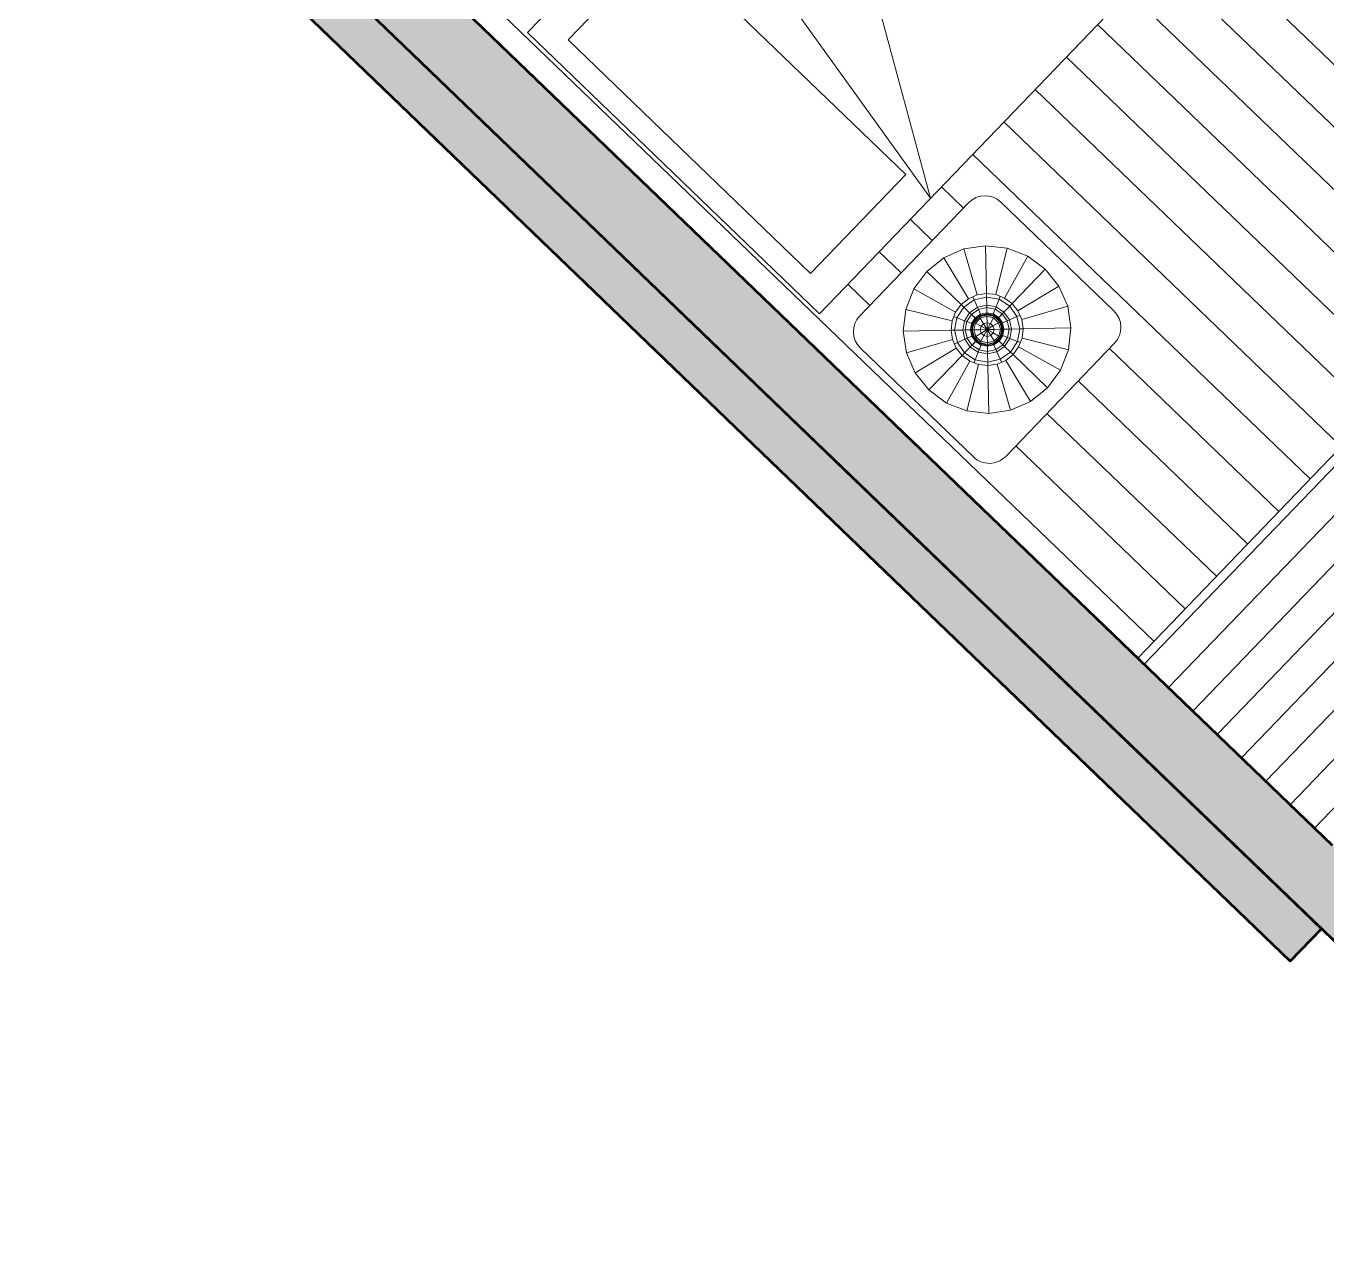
# Model space of a CAD drawing. Header units: metres. Extents: x 11 to 152, y 1 to 34.
# Drawn here: x 11.35 to 14.239, y 10.7 to 13.398 of the extents above; entities that cross this region are included whole.
import ezdxf

# ---------------------------------------------------------------- set-up
doc = ezdxf.new("R2010")
doc.units = ezdxf.units.M
for name, color, linetype, lineweight in [('A-ANNO-DIMS', 211, 'Continuous', 9), ('A-FLOR-PATT', 8, 'Continuous', 9), ('A-WALL', 113, 'Continuous', 9), ('A-WALL-1', 113, 'Continuous', 50), ('A-WALL-PATT-1', 111, 'Continuous', 9), ('E-LITE-EQPM', 33, 'Continuous', 9), ('G-IMPT', 8, 'Continuous', 9), ('I-FURN', 30, 'Continuous', 9)]:
    doc.layers.add(name, color=color, linetype=linetype, lineweight=lineweight)
doc.styles.add('Arial_1', font='Arial.ttf', dxfattribs={"height": 0.098353})
doc.dimstyles.new('Cota_1_25', dxfattribs={"dimscale": 0.3048, "dimtxt": 0.1, "dimasz": 0.246063, "dimexe": 0, "dimexo": 0.0625, "dimgap": 0.164042, "dimtad": 1, "dimrnd": 0.01, "dimzin": 0, "dimdsep": 46, "dimtxsty": 'Arial_1', "dimblk1": 'OBLIQUE', "dimblk2": 'OBLIQUE', "dimsah": 1, "dimcen": 0.09, "dimazin": 0, "dimtfac": 1, "dimtdec": 4, "dimtix": 1, "dimtmove": 0, "dimatfit": 3, "dimfxl": 0, "dimfxlon": 1, "dimtvp": 1, "dimtolj": 1, "dimtzin": 0, "dimarcsym": 2})

# ---------------------------------------------------------------- blocks, each defined once
blk = doc.blocks.new('mesa31 - mesa001-1819944-1 Piso')
at = {"layer": 'I-FURN'}
h = blk.add_hatch(dxfattribs=at)
h.set_pattern_fill('FP_26', color=256, style=0, pattern_type=2)
h.set_pattern_definition([(226.11, (-6.905, 15.092), (0.0540504, -0.0519957), [])])
h.paths.add_polyline_path([(-1.2925, -3.1635), (-0.0824, -1.9056), (-0.5148, -1.4897), (-1.7249, -2.7476), (-1.3165, -3.1404)], flags=0)
for p, q in [((-0.5148, -1.4897), (-1.7249, -2.7476)), ((-1.7249, -2.7476), (-1.2925, -3.1635))]:
    blk.add_line(p, q, dxfattribs=at)
blk = doc.blocks.new('Bed-Standard - Twin colombia 90x190-1381556-1 Piso')
at = {"layer": 'I-FURN'}
for p, q in [((-0.1785, 0.9956), (0.7215, 0.9956)), ((-0.1785, -0.9044), (-0.1785, 0.9956)), ((0.7215, 0.9956), (0.7215, -0.9044)), ((0.0139, -0.1236), (-0.1785, -0.3842)), ((0.7215, -0.5488), (0.0139, -0.1236)), ((0.7215, -0.5488), (-0.1785, -0.3842)), ((-0.1023, -0.5488), (0.6453, -0.5488)), ((-0.1023, -0.8536), (-0.1023, -0.5488)), ((0.6453, -0.8536), (0.6453, -0.5488)), ((-0.1023, -0.8536), (0.6453, -0.8536)), ((0.7215, -0.9044), (-0.1785, -0.9044))]:
    blk.add_line(p, q, dxfattribs=at)
blk = doc.blocks.new('M_Table-End - nochero-1375290-1 Piso')
at = {"layer": 'I-FURN'}
for p, q in [((0.4029, 0.3774), (0.0545, 0.3774)), ((0.0037, 0.3266), (0.0037, -0.0218)), ((0.4537, -0.0218), (0.4537, 0.3266)), ((0.0545, -0.0726), (0.4029, -0.0726))]:
    blk.add_line(p, q, dxfattribs=at)
for centre, start, end in [((0.0545, 0.3266), 90, 180), ((0.4029, 0.3266), 0, 90), ((0.0545, -0.0218), 180, 270), ((0.4029, -0.0218), 270, 0)]:
    blk.add_arc(centre, 0.0508, start, end, dxfattribs=at)
blk = doc.blocks.new('Lamp38i - Name-1374313-1 Piso')
at = {"layer": 'G-IMPT'}
for p, q in [((0, 0.0381), (0, 0.0265)), ((-0.0265, 0), (-0.0381, 0)), ((0.0265, 0), (0.0381, 0)), ((0, -0.0381), (0, -0.0265))]:
    blk.add_line(p, q, dxfattribs=at)
blk = doc.blocks.new('Lamp38i - 12zlmp38i_dwg-1374311-1 Piso')
at = {"layer": 'G-IMPT'}
for p, q in [((-0.0482, 0.18), (-0.0931, 0.1613)), ((0, 0.1863), (-0.0482, 0.18)), ((-0.0207, 0.0772), (-0.0482, 0.18)), ((0.0482, 0.18), (0, 0.1863)), ((0, 0.0799), (0, 0.1863)), ((0.0207, 0.0772), (0.0482, 0.18)), ((0.0482, 0.18), (0.0931, 0.1613)), ((-0.1317, 0.1317), (-0.0931, 0.1613)), ((-0.04, 0.0693), (-0.0931, 0.1613)), ((0.04, 0.0693), (0.0931, 0.1613)), ((0.1317, 0.1317), (0.0931, 0.1613)), ((-0.1317, 0.1317), (-0.1613, 0.0931)), ((-0.1317, 0.1317), (-0.0565, 0.0565)), ((0.0565, 0.0565), (0.1317, 0.1317)), ((0.1613, 0.0931), (0.1317, 0.1317)), ((-0.1613, 0.0931), (-0.18, 0.0482)), ((-0.1613, 0.0931), (-0.0693, 0.04)), ((0.0693, 0.04), (0.1613, 0.0931)), ((0.18, 0.0482), (0.1613, 0.0931)), ((-0.04, 0.0693), (-0.0565, 0.0565)), ((-0.0511, 0.0511), (-0.0276, 0.0667)), ((-0.0207, 0.0772), (-0.04, 0.0693)), ((-0.0303, 0.0732), (-0.0276, 0.0667)), ((-0.0276, 0.0667), (0, 0.0722)), ((-0.0276, 0.0667), (-0.0206, 0.0498)), ((0, 0.0799), (-0.0207, 0.0772)), ((0.0207, 0.0772), (0, 0.0799)), ((0, 0.0799), (0, 0.0722)), ((0.0276, 0.0667), (0, 0.0722)), ((0, 0.0539), (0, 0.0722)), ((0.0276, 0.0667), (0.0206, 0.0498)), ((0.04, 0.0693), (0.0207, 0.0772)), ((0.0276, 0.0667), (0.0303, 0.0732)), ((0.0511, 0.0511), (0.0276, 0.0667)), ((0.0565, 0.0565), (0.04, 0.0693)), ((-0.18, 0.0482), (-0.1863, 0)), ((-0.0772, 0.0207), (-0.18, 0.0482)), ((-0.0693, 0.04), (-0.0772, 0.0207)), ((-0.0732, 0.0303), (-0.0667, 0.0276)), ((-0.0565, 0.0565), (-0.0693, 0.04)), ((-0.0511, 0.0511), (-0.0667, 0.0276)), ((-0.0511, 0.0511), (-0.0565, 0.0565)), ((-0.0511, 0.0511), (-0.0381, 0.0381)), ((-0.0498, 0.0206), (-0.0381, 0.0381)), ((-0.0498, 0.0206), (-0.0381, 0.0381)), ((-0.0449, 0.0186), (-0.0344, 0.0344)), ((-0.0206, 0.0498), (-0.0381, 0.0381)), ((-0.0381, 0.0381), (-0.0206, 0.0498)), ((-0.0344, 0.0344), (-0.0381, 0.0381)), ((-0.0344, 0.0344), (-0.0186, 0.0449)), ((-0.0262, 0.0262), (-0.0344, 0.0344)), ((-0.0262, 0.0262), (-0.0142, 0.0343)), ((-0.0248, 0.0248), (-0.0134, 0.0324)), ((-0.0234, 0.0234), (-0.0127, 0.0306)), ((-0.0233, 0.0233), (-0.0085, 0.0319)), ((-0.0206, 0.0498), (0, 0.0539)), ((0, 0.0539), (-0.0206, 0.0498)), ((-0.0186, 0.0449), (-0.0206, 0.0498)), ((0, 0.0486), (-0.0186, 0.0449)), ((-0.0186, 0.0449), (-0.0142, 0.0343)), ((0, 0.0371), (-0.0142, 0.0343)), ((-0.0142, 0.0343), (-0.0134, 0.0324)), ((0, 0.0351), (-0.0134, 0.0324)), ((-0.0127, 0.0306), (-0.0134, 0.0324)), ((-0.0096, 0.0312), (-0.0127, 0.0306)), ((0.0085, 0.0319), (-0.0085, 0.0319)), ((-0.0077, 0.0287), (-0.0085, 0.0319)), ((0, 0.0331), (-0.0065, 0.0319)), ((0.0206, 0.0498), (0, 0.0539)), ((0, 0.0539), (0.0206, 0.0498)), ((0, 0.0486), (0, 0.0539)), ((0, 0.0371), (0, 0.0486)), ((0.0186, 0.0449), (0, 0.0486)), ((0, 0.0351), (0, 0.0371)), ((0.0142, 0.0343), (0, 0.0371)), ((0, 0.0351), (0.0134, 0.0324)), ((0, 0.0331), (0, 0.0351)), ((0, 0.0319), (0, 0.0331)), ((0.0065, 0.0319), (0, 0.0331)), ((0.0085, 0.0319), (0.0077, 0.0287)), ((0.0085, 0.0319), (0.0233, 0.0233)), ((0.0127, 0.0306), (0.0096, 0.0312)), ((0.0127, 0.0306), (0.0134, 0.0324)), ((0.0127, 0.0306), (0.0234, 0.0234)), ((0.0134, 0.0324), (0.0142, 0.0343)), ((0.0134, 0.0324), (0.0248, 0.0248)), ((0.0142, 0.0343), (0.0186, 0.0449)), ((0.0142, 0.0343), (0.0262, 0.0262)), ((0.0186, 0.0449), (0.0206, 0.0498)), ((0.0186, 0.0449), (0.0344, 0.0344)), ((0.0381, 0.0381), (0.0206, 0.0498)), ((0.0206, 0.0498), (0.0381, 0.0381)), ((0.0344, 0.0344), (0.0262, 0.0262)), ((0.0344, 0.0344), (0.0381, 0.0381)), ((0.0449, 0.0186), (0.0344, 0.0344)), ((0.0511, 0.0511), (0.0381, 0.0381)), ((0.0498, 0.0206), (0.0381, 0.0381)), ((0.0498, 0.0206), (0.0381, 0.0381)), ((0.0511, 0.0511), (0.0565, 0.0565)), ((0.0511, 0.0511), (0.0667, 0.0276)), ((0.0693, 0.04), (0.0565, 0.0565)), ((0.0732, 0.0303), (0.0667, 0.0276)), ((0.0772, 0.0207), (0.0693, 0.04)), ((0.0772, 0.0207), (0.18, 0.0482)), ((0.1863, 0), (0.18, 0.0482)), ((-0.0772, 0.0207), (-0.0799, 0)), ((-0.0722, 0), (-0.0667, 0.0276)), ((-0.0498, 0.0206), (-0.0667, 0.0276)), ((-0.0498, 0.0206), (-0.0539, 0)), ((-0.0539, 0), (-0.0498, 0.0206)), ((-0.0449, 0.0186), (-0.0498, 0.0206)), ((-0.0449, 0.0186), (-0.0486, 0)), ((-0.0343, 0.0142), (-0.0449, 0.0186)), ((-0.0371, 0), (-0.0343, 0.0142)), ((-0.0351, 0), (-0.0324, 0.0134)), ((-0.0343, 0.0142), (-0.0262, 0.0262)), ((-0.0324, 0.0134), (-0.0343, 0.0142)), ((-0.0319, 0.0065), (-0.0331, 0)), ((-0.0324, 0.0134), (-0.0248, 0.0248)), ((-0.0306, 0.0127), (-0.0324, 0.0134)), ((-0.0319, 0.0085), (-0.0233, 0.0233)), ((-0.0319, 0.0085), (-0.0319, -0.0085)), ((-0.0319, 0.0085), (-0.0287, 0.0077)), ((-0.0306, 0.0127), (-0.0312, 0.0096)), ((-0.0306, 0.0127), (-0.0234, 0.0234)), ((-0.0287, 0.0077), (-0.021, 0.021)), ((-0.0287, 0.0077), (-0.0147, 0.0039)), ((-0.0287, 0.0077), (-0.0286, -0.0077)), ((-0.0262, 0.0262), (-0.0248, 0.0248)), ((-0.0234, 0.0234), (-0.0248, 0.0248)), ((-0.0233, 0.0233), (-0.021, 0.021)), ((-0.021, 0.021), (-0.0077, 0.0287)), ((-0.021, 0.021), (-0.0108, 0.0108)), ((-0.0147, 0.0039), (-0.0108, 0.0108)), ((-0.0147, 0.0039), (-0.0147, -0.0039)), ((-0.0147, 0.0039), (0, 0)), ((-0.0039, 0.0147), (-0.0108, 0.0108)), ((0, 0), (-0.0108, 0.0108)), ((0.0077, 0.0287), (-0.0077, 0.0287)), ((-0.0077, 0.0287), (-0.0039, 0.0147)), ((0.0039, 0.0147), (-0.0039, 0.0147)), ((0, 0), (-0.0039, 0.0147)), ((0.0039, 0.0147), (0, 0)), ((0.0108, 0.0108), (0, 0)), ((0.0147, 0.0039), (0, 0)), ((0.0077, 0.0287), (0.0039, 0.0147)), ((0.0108, 0.0108), (0.0039, 0.0147)), ((0.021, 0.021), (0.0077, 0.0287)), ((0.021, 0.021), (0.0108, 0.0108)), ((0.0147, 0.0039), (0.0108, 0.0108)), ((0.0286, 0.0077), (0.0147, 0.0039)), ((0.0147, -0.0039), (0.0147, 0.0039)), ((0.021, 0.021), (0.0233, 0.0233)), ((0.0286, 0.0077), (0.021, 0.021)), ((0.0319, 0.0085), (0.0233, 0.0233)), ((0.0234, 0.0234), (0.0248, 0.0248)), ((0.0306, 0.0127), (0.0234, 0.0234)), ((0.0262, 0.0262), (0.0248, 0.0248)), ((0.0324, 0.0134), (0.0248, 0.0248)), ((0.0343, 0.0142), (0.0262, 0.0262)), ((0.0319, 0.0085), (0.0286, 0.0077)), ((0.0286, -0.0077), (0.0286, 0.0077)), ((0.0306, 0.0127), (0.0324, 0.0134)), ((0.0306, 0.0127), (0.0312, 0.0096)), ((0.0319, -0.0085), (0.0319, 0.0085)), ((0.0319, 0.0065), (0.0331, 0)), ((0.0324, 0.0134), (0.0343, 0.0142)), ((0.0351, 0), (0.0324, 0.0134)), ((0.0343, 0.0142), (0.0449, 0.0186)), ((0.0371, 0), (0.0343, 0.0142)), ((0.0449, 0.0186), (0.0498, 0.0206)), ((0.0449, 0.0186), (0.0486, 0)), ((0.0498, 0.0206), (0.0667, 0.0276)), ((0.0498, 0.0206), (0.0539, 0)), ((0.0539, 0), (0.0498, 0.0206)), ((0.0722, 0), (0.0667, 0.0276)), ((0.0799, 0), (0.0772, 0.0207)), ((-0.1863, 0), (-0.18, -0.0482)), ((-0.0799, 0), (-0.1863, 0)), ((-0.0772, -0.0207), (-0.18, -0.0482)), ((-0.0799, 0), (-0.0772, -0.0207)), ((-0.0722, 0), (-0.0799, 0)), ((-0.0772, -0.0207), (-0.0693, -0.04)), ((-0.0667, -0.0276), (-0.0732, -0.0303)), ((-0.0722, 0), (-0.0539, 0)), ((-0.0722, 0), (-0.0667, -0.0276)), ((-0.0667, -0.0276), (-0.0498, -0.0206)), ((-0.0667, -0.0276), (-0.0511, -0.0511)), ((-0.0539, 0), (-0.0498, -0.0206)), ((-0.0539, 0), (-0.0498, -0.0206)), ((-0.0486, 0), (-0.0539, 0)), ((-0.0449, -0.0186), (-0.0498, -0.0206)), ((-0.0498, -0.0206), (-0.0381, -0.0381)), ((-0.0381, -0.0381), (-0.0498, -0.0206)), ((-0.0371, 0), (-0.0486, 0)), ((-0.0486, 0), (-0.0449, -0.0186)), ((-0.0343, -0.0142), (-0.0449, -0.0186)), ((-0.0344, -0.0344), (-0.0449, -0.0186)), ((-0.0351, 0), (-0.0371, 0)), ((-0.0371, 0), (-0.0343, -0.0142)), ((-0.0351, 0), (-0.0324, -0.0134)), ((-0.0331, 0), (-0.0351, 0)), ((-0.0344, -0.0344), (-0.0262, -0.0262)), ((-0.0343, -0.0142), (-0.0324, -0.0134)), ((-0.0262, -0.0262), (-0.0343, -0.0142)), ((-0.0319, 0), (-0.0331, 0)), ((-0.0331, 0), (-0.0319, -0.0065)), ((-0.0306, -0.0127), (-0.0324, -0.0134)), ((-0.0324, -0.0134), (-0.0248, -0.0248)), ((-0.0319, -0.0085), (-0.0286, -0.0077)), ((-0.0319, -0.0085), (-0.0233, -0.0233)), ((-0.0312, -0.0096), (-0.0306, -0.0127)), ((-0.0306, -0.0127), (-0.0234, -0.0234)), ((-0.0286, -0.0077), (-0.0147, -0.0039)), ((-0.0286, -0.0077), (-0.021, -0.021)), ((-0.0262, -0.0262), (-0.0248, -0.0248)), ((-0.0262, -0.0262), (-0.0142, -0.0343)), ((-0.0234, -0.0234), (-0.0248, -0.0248)), ((-0.0248, -0.0248), (-0.0134, -0.0324)), ((-0.0234, -0.0234), (-0.0127, -0.0306)), ((-0.0233, -0.0233), (-0.021, -0.021)), ((-0.0233, -0.0233), (-0.0085, -0.0319)), ((-0.0108, -0.0108), (-0.021, -0.021)), ((-0.021, -0.021), (-0.0077, -0.0286)), ((-0.0147, -0.0039), (0, 0)), ((-0.0147, -0.0039), (-0.0108, -0.0108)), ((-0.0108, -0.0108), (0, 0)), ((-0.0108, -0.0108), (-0.0039, -0.0147)), ((-0.0077, -0.0286), (-0.0085, -0.0319)), ((-0.0077, -0.0286), (-0.0039, -0.0147)), ((-0.0077, -0.0286), (0.0077, -0.0287)), ((-0.0039, -0.0147), (0, 0)), ((-0.0039, -0.0147), (0.0039, -0.0147)), ((0.0039, -0.0147), (0, 0)), ((0.0108, -0.0108), (0, 0)), ((0.0147, -0.0039), (0, 0)), ((0.0039, -0.0147), (0.0108, -0.0108)), ((0.0077, -0.0287), (0.0039, -0.0147)), ((0.0077, -0.0287), (0.021, -0.021)), ((0.0085, -0.0319), (0.0077, -0.0287)), ((0.0085, -0.0319), (0.0233, -0.0233)), ((0.0108, -0.0108), (0.0147, -0.0039)), ((0.0108, -0.0108), (0.021, -0.021)), ((0.0127, -0.0306), (0.0234, -0.0234)), ((0.0134, -0.0324), (0.0248, -0.0248)), ((0.0142, -0.0343), (0.0262, -0.0262)), ((0.0286, -0.0077), (0.0147, -0.0039)), ((0.0286, -0.0077), (0.021, -0.021)), ((0.0233, -0.0233), (0.021, -0.021)), ((0.0233, -0.0233), (0.0319, -0.0085)), ((0.0234, -0.0234), (0.0306, -0.0127)), ((0.0234, -0.0234), (0.0248, -0.0248)), ((0.0324, -0.0134), (0.0248, -0.0248)), ((0.0262, -0.0262), (0.0248, -0.0248)), ((0.0343, -0.0142), (0.0262, -0.0262)), ((0.0262, -0.0262), (0.0344, -0.0344)), ((0.0286, -0.0077), (0.0319, -0.0085)), ((0.0312, -0.0096), (0.0306, -0.0127)), ((0.0306, -0.0127), (0.0324, -0.0134)), ((0.0319, 0), (0.0331, 0)), ((0.0331, 0), (0.0319, -0.0065)), ((0.0351, 0), (0.0324, -0.0134)), ((0.0343, -0.0142), (0.0324, -0.0134)), ((0.0331, 0), (0.0351, 0)), ((0.0371, 0), (0.0343, -0.0142)), ((0.0343, -0.0142), (0.0449, -0.0186)), ((0.0344, -0.0344), (0.0449, -0.0186)), ((0.0351, 0), (0.0371, 0)), ((0.0371, 0), (0.0486, 0)), ((0.0381, -0.0381), (0.0498, -0.0206)), ((0.0381, -0.0381), (0.0498, -0.0206)), ((0.0486, 0), (0.0449, -0.0186)), ((0.0449, -0.0186), (0.0498, -0.0206)), ((0.0486, 0), (0.0539, 0)), ((0.0498, -0.0206), (0.0539, 0)), ((0.0539, 0), (0.0498, -0.0206)), ((0.0498, -0.0206), (0.0667, -0.0276)), ((0.0511, -0.0511), (0.0667, -0.0276)), ((0.0722, 0), (0.0539, 0)), ((0.0667, -0.0276), (0.0722, 0)), ((0.0732, -0.0303), (0.0667, -0.0276)), ((0.0693, -0.04), (0.0772, -0.0207)), ((0.0799, 0), (0.0722, 0)), ((0.0772, -0.0207), (0.0799, 0)), ((0.0772, -0.0207), (0.18, -0.0482)), ((0.0799, 0), (0.1863, 0)), ((0.18, -0.0482), (0.1863, 0)), ((-0.18, -0.0482), (-0.1613, -0.0931)), ((-0.1613, -0.0931), (-0.0693, -0.04)), ((-0.1317, -0.1317), (-0.0565, -0.0565)), ((-0.0693, -0.04), (-0.0565, -0.0565)), ((-0.0511, -0.0511), (-0.0565, -0.0565)), ((-0.0565, -0.0565), (-0.04, -0.0693)), ((-0.0511, -0.0511), (-0.0381, -0.0381)), ((-0.0511, -0.0511), (-0.0276, -0.0667)), ((-0.0344, -0.0344), (-0.0381, -0.0381)), ((-0.0381, -0.0381), (-0.0206, -0.0498)), ((-0.0381, -0.0381), (-0.0206, -0.0498)), ((-0.0344, -0.0344), (-0.0186, -0.0449)), ((-0.0206, -0.0498), (-0.0276, -0.0667)), ((-0.0186, -0.0449), (-0.0206, -0.0498)), ((-0.0206, -0.0498), (0, -0.0539)), ((0, -0.0539), (-0.0206, -0.0498)), ((-0.0186, -0.0449), (-0.0142, -0.0343)), ((0, -0.0486), (-0.0186, -0.0449)), ((-0.0142, -0.0343), (-0.0134, -0.0324)), ((0, -0.0371), (-0.0142, -0.0343)), ((-0.0127, -0.0306), (-0.0134, -0.0324)), ((0, -0.0351), (-0.0134, -0.0324)), ((-0.0096, -0.0312), (-0.0127, -0.0306)), ((-0.0085, -0.0319), (0.0085, -0.0319)), ((0, -0.0331), (-0.0065, -0.0319)), ((0, -0.0319), (0, -0.0331)), ((0.0065, -0.0319), (0, -0.0331)), ((0, -0.0351), (0.0134, -0.0324)), ((0, -0.0331), (0, -0.0351)), ((0, -0.0371), (0.0142, -0.0343)), ((0, -0.0351), (0, -0.0371)), ((0, -0.0371), (0, -0.0486)), ((0.0186, -0.0449), (0, -0.0486)), ((0, -0.0486), (0, -0.0539)), ((0, -0.0539), (0.0206, -0.0498)), ((0, -0.0539), (0.0206, -0.0498)), ((0, -0.0539), (0, -0.0722)), ((0.0127, -0.0306), (0.0096, -0.0312)), ((0.0127, -0.0306), (0.0134, -0.0324)), ((0.0134, -0.0324), (0.0142, -0.0343)), ((0.0142, -0.0343), (0.0186, -0.0449)), ((0.0186, -0.0449), (0.0344, -0.0344)), ((0.0186, -0.0449), (0.0206, -0.0498)), ((0.0206, -0.0498), (0.0381, -0.0381)), ((0.0206, -0.0498), (0.0381, -0.0381)), ((0.0206, -0.0498), (0.0276, -0.0667)), ((0.0276, -0.0667), (0.0511, -0.0511)), ((0.0344, -0.0344), (0.0381, -0.0381)), ((0.0381, -0.0381), (0.0511, -0.0511)), ((0.04, -0.0693), (0.0565, -0.0565)), ((0.0565, -0.0565), (0.0511, -0.0511)), ((0.0693, -0.04), (0.0565, -0.0565)), ((0.0565, -0.0565), (0.1317, -0.1317)), ((0.0693, -0.04), (0.1613, -0.0931)), ((0.1613, -0.0931), (0.18, -0.0482)), ((-0.04, -0.0693), (-0.0931, -0.1613)), ((-0.0482, -0.18), (-0.0207, -0.0772)), ((-0.04, -0.0693), (-0.0207, -0.0772)), ((-0.0303, -0.0732), (-0.0276, -0.0667)), ((-0.0276, -0.0667), (0, -0.0722)), ((0, -0.0799), (-0.0207, -0.0772)), ((0.0276, -0.0667), (0, -0.0722)), ((0, -0.0799), (0, -0.0722)), ((0, -0.0799), (0.0207, -0.0772)), ((0, -0.0799), (0, -0.1863)), ((0.0207, -0.0772), (0.04, -0.0693)), ((0.0207, -0.0772), (0.0482, -0.18)), ((0.0303, -0.0732), (0.0276, -0.0667)), ((0.04, -0.0693), (0.0931, -0.1613)), ((-0.1613, -0.0931), (-0.1317, -0.1317)), ((0.1613, -0.0931), (0.1317, -0.1317)), ((-0.1317, -0.1317), (-0.0931, -0.1613)), ((0.0931, -0.1613), (0.1317, -0.1317)), ((-0.0931, -0.1613), (-0.0482, -0.18)), ((0.0482, -0.18), (0.0931, -0.1613)), ((-0.0482, -0.18), (0, -0.1863)), ((0, -0.1863), (0.0482, -0.18))]:
    blk.add_line(p, q, dxfattribs=at)
at = {"xscale": 1.2, "yscale": 1.2, "zscale": 1.2}
blk.add_blockref('Lamp38i - Name-1374313-1 Piso', (0, 0), dxfattribs=at)
blk = doc.blocks.new('Lamp38i - 100 Watt Incandescent-1375292-1 Piso')
blk.add_blockref('Lamp38i - 12zlmp38i_dwg-1374311-1 Piso', (0, 0))
blk = doc.blocks.new('fachadamuro1 - fachadamuro3-1845875-1 Piso')
at = {"layer": 'A-WALL-PATT-1'}
blk.add_hatch(color=256, dxfattribs=at).paths.add_polyline_path([(14.1576, 11.3207), (14.227, 11.3927), (11.4866, 14.0298), (11.6252, 14.1738), (11.5579, 14.2386), (11.3499, 14.0224), (13.8373, 11.6289)], flags=0)
at = {"layer": 'A-WALL-1'}
for p, q in [((11.3499, 14.0224), (14.1576, 11.3207)), ((14.227, 11.3927), (11.8469, 13.683)), ((14.1576, 11.3207), (14.227, 11.3927))]:
    blk.add_line(p, q, dxfattribs=at)
blk = doc.blocks.new('_Oblique')
at = {"color": 0, "linetype": 'ByBlock', "lineweight": -2}
blk.add_line((-0.5, -0.5), (0.5, 0.5), dxfattribs=at)
blk = doc.blocks.new('DIMBLOCK166-1 Piso')
at = {"layer": 'A-ANNO-DIMS', "color": 0, "lineweight": -2, "transparency": 16777216}
blk.add_line((14.9379, 13.1572), (12.7998, 15.2147), dxfattribs=at)
at = {"layer": 'Defpoints', "color": 0, "transparency": 16777216}
for p in [(12.7998, 15.2147), (12.7998, 15.2147), (14.9379, 13.1572)]:
    blk.add_point(p, dxfattribs=at)
at = {"layer": 'A-ANNO-DIMS', "color": 0, "lineweight": -2, "transparency": 16777216, "xscale": 0.075, "yscale": 0.075, "zscale": 0.075}
for p, rotation in [((12.7998, 15.2147), 136.1020245839004), ((14.9379, 13.1572), 316.1020245839003)]:
    blk.add_blockref('_Oblique', p, dxfattribs=dict(at, rotation=rotation))
at = {"layer": 'A-ANNO-DIMS', "color": 0, "transparency": 16777216, "insert": (13.9383, 14.2581), "char_height": 0.09835, "attachment_point": 5, "rotation": 316.102, "style": 'Arial_1'}
blk.add_mtext('\\A1;2.97', dxfattribs=at)

msp = doc.modelspace()

# ---------------------------------------------------------------- hatches: boundary and pattern name
at = {"layer": 'A-FLOR-PATT'}
h = msp.add_hatch(dxfattribs=at)
h.set_pattern_fill('FP_9', color=256, style=0, pattern_type=2)
h.set_pattern_definition([(136.102, (16.48, 10.754), (-0.0693377, -0.0720575), [])])
h.paths.add_polyline_path([(16.5913, 6.1384), (19.4653, 9.1252), (18.0693, 10.4685), (18.0688, 10.4683), (17.9607, 10.5723), (18.3767, 11.0047), (16.9586, 12.3693), (16.9309, 12.3405), (16.8948, 12.3751), (16.8844, 12.3643), (16.8592, 12.3886), (16.8696, 12.3994), (16.8228, 12.4445), (17.1998, 12.8363), (16.4055, 13.6007), (16.3015, 13.4926), (13.6229, 16.0701), (13.3099, 15.7448), (13.2197, 15.8315), (11.8333, 14.39), (12.1936, 14.0433), (11.9509, 13.7912), (13.8187, 11.994), (15.1329, 13.3599), (15.5653, 12.9438), (15.593, 12.9726), (15.6291, 12.938), (15.6395, 12.9488), (15.6647, 12.9245), (15.6543, 12.9137), (15.7011, 12.8686), (15.4321, 12.5891), (16.2265, 11.8248), (16.2542, 11.8536), (16.3011, 11.8085), (16.3115, 11.8193), (16.3367, 11.7951), (16.3263, 11.7843), (16.3623, 11.7496), (16.3346, 11.7208), (17.2056, 10.8826), (14.5398, 8.1123), (16.5912, 6.1384)], flags=0)
h.paths.add_polyline_path([(16.949, 6.6622), (16.9358, 6.6636), (16.9235, 6.6685), (16.9114, 6.6777), (16.6604, 6.9196), (16.6525, 6.9305), (16.6477, 6.9438), (16.6462, 6.9535), (16.6477, 6.9667), (16.6525, 6.9791), (16.6618, 6.9912), (16.9037, 7.2422), (16.9123, 7.2491), (16.9245, 7.2544), (16.9376, 7.2564), (16.952, 7.2544), (16.9644, 7.2491), (16.9752, 7.2408), (17.2262, 6.9989), (17.2341, 6.988), (17.2389, 6.9747), (17.2404, 6.965), (17.2389, 6.9518), (17.2341, 6.9394), (17.2248, 6.9273), (16.9829, 6.6763), (16.972, 6.6685), (16.9588, 6.6636)], flags=0)
h.paths.add_polyline_path([(17.3062, 7.0119), (15.9377, 8.33), (16.9085, 9.3374), (18.2762, 8.02), (17.3816, 7.0903)], flags=0)
h.paths.add_polyline_path([(18.3235, 8.0762), (18.3104, 8.0777), (18.298, 8.0825), (18.2859, 8.0918), (18.0349, 8.3337), (18.027, 8.3446), (18.0222, 8.3578), (18.0207, 8.3676), (18.0222, 8.3808), (18.027, 8.3931), (18.0363, 8.4052), (18.2782, 8.6562), (18.2868, 8.6631), (18.299, 8.6684), (18.3121, 8.6704), (18.3266, 8.6684), (18.339, 8.6631), (18.3497, 8.6548), (18.6007, 8.4129), (18.6086, 8.402), (18.6135, 8.3888), (18.6149, 8.379), (18.6135, 8.3658), (18.6086, 8.3535), (18.5994, 8.3414), (18.3574, 8.0904), (18.3466, 8.0825), (18.3333, 8.0777)], flags=0)
h.paths.add_polyline_path([(13.49, 12.4264), (13.4768, 12.4279), (13.4644, 12.4327), (13.4523, 12.442), (13.2013, 12.6839), (13.1935, 12.6948), (13.1886, 12.708), (13.1872, 12.7178), (13.1886, 12.731), (13.1935, 12.7433), (13.2059, 12.7587), (13.4446, 13.0064), (13.4555, 13.0143), (13.4688, 13.0191), (13.4786, 13.0206), (13.4917, 13.0191), (13.5041, 13.0143), (13.5162, 13.005), (13.7672, 12.7631), (13.7741, 12.7545), (13.7794, 12.7423), (13.7814, 12.7292), (13.7794, 12.7147), (13.7741, 12.7023), (13.7658, 12.6916), (13.5239, 12.4406), (13.513, 12.4327), (13.4997, 12.4279)], flags=0)
h.paths.add_polyline_path([(13.1121, 12.7587), (12.4636, 13.3828), (13.781, 14.7518), (14.4295, 14.1277), (13.1943, 12.8442)], flags=0)
h.paths.add_polyline_path([(12.4198, 13.4562), (12.4066, 13.4577), (12.3943, 13.4625), (12.3822, 13.4718), (12.1312, 13.7137), (12.1233, 13.7246), (12.1185, 13.7379), (12.117, 13.7476), (12.1185, 13.7608), (12.1233, 13.7732), (12.1326, 13.7853), (12.3745, 14.0362), (12.3831, 14.0431), (12.3953, 14.0485), (12.4084, 14.0504), (12.4229, 14.0485), (12.4352, 14.0431), (12.45, 14.031), (12.697, 13.7929), (12.7039, 13.7843), (12.7097, 13.7688), (12.7112, 13.759), (12.7097, 13.7459), (12.7049, 13.7335), (12.6956, 13.7214), (12.45, 13.4675), (12.4428, 13.4625), (12.4296, 13.4577)], flags=0)
h.paths.add_polyline_path([(16.2697, 13.4595), (16.2228, 13.5046), (16.2124, 13.4938), (16.1872, 13.518), (16.1976, 13.5289), (16.1616, 13.5635), (16.1893, 13.5923), (16.2974, 13.4883)], flags=0)
at = {"layer": 'A-WALL-PATT-1'}
h = msp.add_hatch(color=256, dxfattribs=at)
h.paths.add_polyline_path([(15.9205, 9.7635), (16.0245, 9.8716), (15.8061, 10.0817), (15.7024, 9.9734)], flags=0)
h.paths.add_polyline_path([(15.3418, 10.3203), (15.4458, 10.4284), (15.0516, 10.8077), (14.9476, 10.6996), (15.3415, 10.3206)], flags=0)
h.paths.add_polyline_path([(11.8469, 13.6831), (11.4873, 14.0305), (11.5906, 14.1378), (11.5723, 14.1554), (11.4683, 14.0473), (11.6893, 13.8347)], flags=0)
h.paths.add_polyline_path([(14.6594, 10.977), (14.7634, 11.085), (11.9509, 13.7912), (11.8469, 13.6831), (14.443, 11.1851)], flags=0)

# ---------------------------------------------------------------- linework, layer by layer
at = {"layer": 'A-WALL-1'}
for p, q in [((14.251, 11.578), (11.9509, 13.7912)), ((11.8469, 13.6831), (14.6594, 10.977))]:
    msp.add_line(p, q, dxfattribs=at)

# ---------------------------------------------------------------- block references
at = {"layer": 'A-WALL'}
msp.add_blockref('fachadamuro1 - fachadamuro3-1845875-1 Piso', (0, 0), dxfattribs=at)
at = {"layer": 'E-LITE-EQPM', "rotation": 46.09978390308582}
msp.add_blockref('Lamp38i - 100 Watt Incandescent-1375292-1 Piso', (13.4843, 12.7235), dxfattribs=at)
at = {"layer": 'I-FURN'}
for name, p, rotation in [('Bed-Standard - Twin colombia 90x190-1381556-1 Piso', (13.2193, 13.9107), 316.0997839030842), ('mesa31 - mesa001-1819944-1 Piso', (15.5439, 14.7414), 359.9923452157938), ('M_Table-End - nochero-1375290-1 Piso', (13.4355, 12.453), 46.09978390308543)]:
    msp.add_blockref(name, p, dxfattribs=dict(at, rotation=rotation))

# ---------------------------------------------------------------- dimensions: what is measured, and where the dimension line sits
at = {"layer": 'A-ANNO-DIMS'}
dim = msp.add_linear_dim(base=(12.7998, 15.2147), p1=(14.9379, 13.1572), p2=(12.7998, 15.2147), angle=316.102, dimstyle='Cota_1_25', override={"dimpost": '<>', "dimfxl": 2.967328}, dxfattribs=at)
dim.commit()
dim.dimension.update_dxf_attribs({"geometry": 'DIMBLOCK166-1 Piso', "text_midpoint": (13.9383, 14.2581)})

doc.saveas('drawing.dxf')
